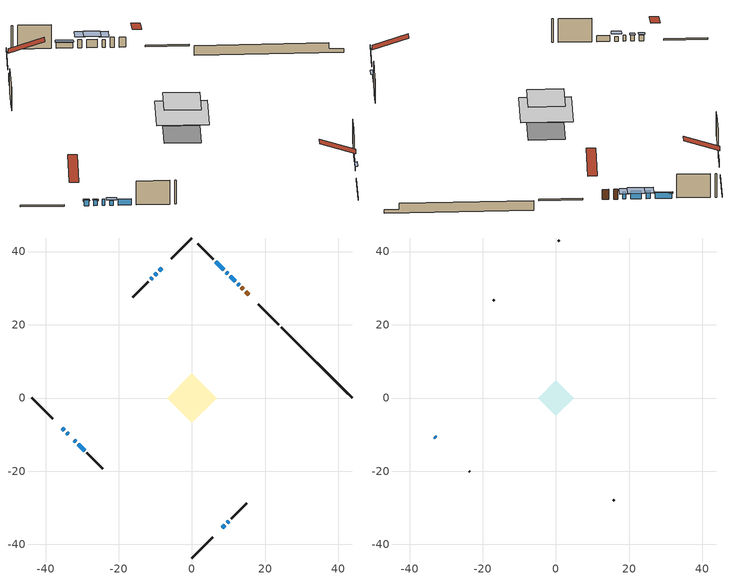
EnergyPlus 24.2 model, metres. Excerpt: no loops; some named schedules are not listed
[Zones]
conditioned space
 floor adiabatic (AdiabaticFloorConstruction): -6.83,0 0,6.83 6.83,0 0,-6.83 z3.35
 floor foundation (Slab1 construction): -4.83,0.01 -0.01,4.83 4.83,-0.01 0.01,-4.83 z-1.07
 wall outside (RimJoist1 construction): 0,-43.71 5.7,-38.02 / -43.71,0 -38.02,-5.7 / 0,43.71 -5.7,38.02 / 23.74,19.98 18.04,25.67 z0.91:1.21
 wall outside (AdiabaticWallConstruction 1): 15.49,28.22 14.65,29.07 / 13.99,29.72 13.5,30.21 z0.91:2.94
 wall outside (AdiabaticWallConstruction): 12.85,30.86 12.49,31.22 z0.91:2.44; -35.46,-8.25 -34.87,-8.84 / 8.65,35.06 6.49,37.22 z0.91:2.05; -34.21,-9.5 -33.74,-9.97 z0.91:2.03; 8.25,-35.46 9,-34.71 z0.91:1.65; 9.66,-34.05 10.04,-33.67 / -8.25,35.46 -9,34.71 / -9.66,34.05 -10.15,33.56 / -31.04,-12.68 -29.36,-14.36 / -10.8,32.91 -11.27,32.44 z0.91:2.13; -32.14,-11.57 -31.69,-12.02 z0.91:1.85; 11.83,31.88 10.48,33.23 / 9.83,33.88 9.3,34.41 z0.91:2.56
 wall outside (Wall1 construction): 10.69,-33.02 15,-28.71 / -28.7,-15.01 -24.4,-19.32 / -11.92,31.79 -16.23,27.48 / 5.84,37.88 1.53,42.18 z0.91:5.79
 wall foundation (FoundationWall1 construction): 24.39,19.32,-1.07 24.39,19.32,0.91 41.78,1.93,0.91 41.78,1.93,-0.31 43.71,0,-0.31 43.71,0,-1.07
 window (WindowConstruction 9): 12.85,30.86 12.49,31.22 z0.91:2.43
 window (WindowConstruction 6): -35.46,-8.25 -34.87,-8.84 z0.91:2.05
 window (WindowConstruction 7): -34.21,-9.5 -33.75,-9.97 z0.91:2.03
 window (WindowConstruction 8): 8.25,-35.46 9,-34.71 z0.91:1.65
 window (WindowConstruction 11): 9.66,-34.05 10.04,-33.68 z0.91:2.13
 window (WindowConstruction 12): -8.25,35.46 -9,34.71 z0.91:2.13
 window (WindowConstruction 10): -32.14,-11.57 -31.69,-12.02 z0.91:1.85
 window (WindowConstruction): 11.83,31.88 10.48,33.23 z0.91:2.56
 window (WindowConstruction 1): 9.83,33.88 9.31,34.41 z0.91:2.56
 window (WindowConstruction 2): -9.66,34.05 -10.15,33.56 z0.91:2.13
 window (WindowConstruction 3): -31.04,-12.68 -29.36,-14.35 z0.91:2.13
 window (WindowConstruction 4): -10.8,32.91 -11.27,32.45 z0.91:2.13
 window (WindowConstruction 5): 8.65,35.06 6.49,37.22 z0.91:2.05
 door (Door): 15.49,28.22 14.65,29.07 z0.91:2.94
 door (Door 1): 13.99,29.72 13.51,30.21 z0.91:2.94
 ceiling adiabatic (AdiabaticFloorConstruction): 0,-6.83 6.83,0 0,6.83 -6.83,0 z3.35
attic - vented
 floor to conditioned space (Floor1 construction Reversed): -4.83,0 0,4.83 4.83,0 0,-4.83 z5.79
 wall outside (AdiabaticWallConstruction): -33.09,-10.62 -32.8,-10.91 z0.91:2.13
 wall outside (Wall3 construction): 15.66,-28.06 15.87,-27.84 / -23.74,-19.97 -23.52,-20.19 / -16.89,26.83 -17.1,26.61 / 0.87,42.84 0.66,43.06 z0.91:5.79
 window (WindowConstruction 13): -33.09,-10.62 -32.8,-10.91 z0.91:2.13
 roof outside (Roof1 construction): 7.59,-36.12,5.79 2.89,-31.42,8 1.65,-32.66,8 6.35,-37.36,5.79; -36.12,-7.59,5.79 -31.42,-2.89,8 -32.66,-1.65,8 -37.36,-6.35,5.79; -7.59,36.12,5.79 -2.89,31.42,8 -1.65,32.66,8 -6.35,37.36,5.79; 16.14,27.57,5.79 11.44,22.87,8 12.68,21.63,8 17.38,26.33,5.79
shading: 12.06,31.65 13.28,30.43 14.79,31.94 13.56,33.16 z3.04; -34.76,-8.95 -35.57,-8.14 -36,-8.57 -35.2,-9.38 z2.2; -33.64,-10.07 -34.32,-9.39 -34.75,-9.82 -34.07,-10.5 z2.18; 9.21,-34.5 8.04,-35.67 8.36,-36 9.54,-34.82 z1.95; -31.26,-12.45 -32.57,-11.14 -33.22,-11.78 -31.91,-13.09 z2.46; 10.05,33.66 12.26,31.45 13.77,32.96 11.56,35.17 z3.17; 8.87,34.84 10.26,33.45 11.76,34.96 10.38,36.34 z3.17; 6.39,37.32 8.75,34.96 9.19,35.39 6.82,37.76 z2.2
[Building]
Building 1: Terrain=Suburbs
[Site:Location]
Windsor AP_ON: Latitude {deg}=42.28; Longitude {deg}=-82.96; Time Zone {hr}=-5; Elevation {m}=190; Keep Site Location Information=Yes
[Site:GroundTemperature:Shallow]
6.34957, 4.46684, 4.31606, 5.20952, 8.79623, 12.3662, 15.4612, 17.4219, 17.5884, 15.9938, 12.9777, 9.51722
[Site:WaterMainsTemperature]
Calculation Method=Schedule; Temperature Schedule=mains temperature schedule
[Material] Roughness=Rough; Thermal Absorptance=0.9
Name | Thickness {m} | Conductivity {W/m-K} | Density {kg/m3} | Specific Heat {J/kg-K} | Solar Absorptance | Visible Absorptance
asphalt or fiberglass shingles | 0.00635 | 0.162714 | 1121.4 | 1465.45 | 0.4 | 0.4
ceiling stud and cavity | 0.1397 | 0.0945616 | 65.682 | 1177.47 | 0.7 | 0.7
concrete 4.0 in. | 0.1016 | 1.803125 | 2242.8 | 837.4 | 0.7 | 0.7
concrete 8.0 in. | 0.2032 | 1.803125 | 2242.8 | 837.4 | 0.7 | 0.7
door material | 0.04445 | 0.053851 | 512.64 | 1214.23 | 0.7 | 0.7
floor covering | 0.0127 | 0.0433444 | 54.468 | 1339.84 | 0.6 | 0.6
floor rigid ins; wall rigid ins | 0.512978 | 0.029427 | 32.04 | 1214.23 | 0.7 | 0.7
floor stud and cavity | 0.1397 | 1.75129 | 37.0049 | 1207.88 | 0.7 | 0.7
furniture material conditioned space 1 | 0.1524 | 0.115458 | 640.8 | 1214.23 | 0.6 | 0.6
gypsum board | 0.0127 | 0.160291 | 801 | 837.4 | 0.6 | 0.6
osb sheathing 0.5 in. | 0.0127 | 0.115458 | 512.64 | 1214.23 | 0.7 | 0.7
osb sheathing 0.75 in. | 0.01905 | 0.115458 | 512.64 | 1214.23 | 0.7 | 0.7
rim joist stud and cavity | 0.0508 | 0.107068 | 50.32683 | 1063.81 | 0.6 | 0.6
wall stud and cavity | 0.1397 | 0.450807 | 139.0536 | 1170.24 | 0.7 | 0.7
wall stud and cavity 1 | 0.0889 | 6.1454 | 50.32683 | 1063.81 | 0.6 | 0.6
wall stud and cavity 2 | 0.0889 | 0.380278 | 52.3479 | 1209.89 | 0.7 | 0.7
wall stud and cavity 3 | 0.0889 | 0.391764 | 83.0341 | 1211.67 | 0.7 | 0.7
wood siding | 0.0254 | 0.102417 | 544.68 | 1172.36 | 0.4 | 0.4
wood siding 1 | 0.00254 | 0.102417 | 544.68 | 1172.36 | 0.4 | 0.4
wood siding 2; wood siding 3; wood siding 4 | 0.0254 | 0.102417 | 544.68 | 1172.36 | 0.7 | 0.7
[WindowMaterial:SimpleGlazingSystem]
Name | U-Factor {W/m2-K} | Solar Heat Gain Coefficient
WindowMaterial | 5.558762 | 0.71
WindowMaterial 1 | 5.12553 | 0.62
WindowMaterial 10 | 3.09508 | 0.61
WindowMaterial 11 | 5.04263 | 0.59
WindowMaterial 12 | 3.1053 | 0.6
WindowMaterial 2 | 3.10643 | 0.51
WindowMaterial 3 | 3.10757 | 0.57
WindowMaterial 4 | 4.89955 | 0.57
WindowMaterial 5 | 3.08429 | 0.58
WindowMaterial 6 | 5.0097 | 0.59
WindowMaterial 7 | 3.11211 | 0.5
WindowMaterial 8 | 3.13085 | 0.42
WindowMaterial 9 | 3.10132 | 0.61
[Construction]
AdiabaticFloorConstruction: floor stud and cavity, floor rigid ins, osb sheathing 0.75 in., floor covering
AdiabaticWallConstruction: wood siding 3, wall rigid ins, wall stud and cavity 2, gypsum board
AdiabaticWallConstruction 1: wood siding 4, wall rigid ins, wall stud and cavity 2, gypsum board
Door; Door 1: door material
Floor1 construction Reversed: gypsum board, ceiling stud and cavity
FoundationWall1 construction: concrete 8.0 in.
furniture construction conditioned space 1: furniture material conditioned space 1
PartitionWallConstruction: gypsum board, wall stud and cavity 3, gypsum board
RimJoist1 construction: wood siding 2, rim joist stud and cavity
Roof1 construction: asphalt or fiberglass shingles
Slab1 construction: concrete 4.0 in.
Wall1 construction: wood siding, osb sheathing 0.5 in., wall stud and cavity, gypsum board
Wall3 construction: wood siding 1, wall stud and cavity 1
WindowConstruction: WindowMaterial
WindowConstruction 1: WindowMaterial 1
WindowConstruction 10: WindowMaterial 10
WindowConstruction 11; WindowConstruction 12: WindowMaterial 11
WindowConstruction 13: WindowMaterial 12
WindowConstruction 2: WindowMaterial 2
WindowConstruction 3: WindowMaterial 3
WindowConstruction 4: WindowMaterial 4
WindowConstruction 5: WindowMaterial 5
WindowConstruction 6: WindowMaterial 6
WindowConstruction 7: WindowMaterial 7
WindowConstruction 8: WindowMaterial 8
WindowConstruction 9: WindowMaterial 9
[Zone] Multiplier=1; Part of Total Floor Area=Yes
Name | Volume {m3}
attic - vented | 16.7767
conditioned space | 343.8
[Space]
Name | Zone | Volume {m3}
attic - vented 1 | attic - vented | 16.7767
conditioned space 1 | conditioned space | 343.8
[ZoneInfiltration:EffectiveLeakageArea]
infil attic - vented 1: Zone or Space=attic - vented 1; Schedule=Always On Discrete; Effective Air Leakage Area {cm2}=2072; Stack Coefficient=0.000493382; Wind Coefficient=1.50076e-05
[ZoneMixing]
whole house fan mix: Zone or Space=attic - vented; Schedule=Always On Continuous; Design Flow Rate Calculation Method=Flow/Zone; Design Flow Rate {m3/s}=0; Source Zone or Space=conditioned space
[SurfaceProperty:ExposedFoundationPerimeter]
Slab1: Exposed Perimeter Calculation Method=TotalExposedPerimeter; Total Exposed Perimeter {m}=27.32
[InternalMass] Zone or ZoneList=conditioned space; Space or SpaceList=conditioned space 1
Name | Construction | Surface Area {m2}
furniture mass conditioned space 1 | furniture construction conditioned space 1 | 55.9396
partition wall mass | PartitionWallConstruction | 139.849
[Lights]
interior lighting: Zone or ZoneList or Space or SpaceList=conditioned space 1; Schedule=interior lighting schedule; Design Level Calculation Method=LightingLevel; Lighting Level {W}=343.2; Return Air Fraction=0; Fraction Radiant=0.6; Fraction Visible=0.2; Fraction Replaceable=1
[People]
occupants: Zone or ZoneList or Space or SpaceList=conditioned space 1; Number of People Schedule=occupants schedule; Number of People Calculation Method=People; Number of People=3; Fraction Radiant=0.314171; Sensible Heat Fraction=0.56303; Activity Level Schedule=occupants activity schedule; Carbon Dioxide Generation Rate {m3/s-W}=0; Enable ASHRAE 55 Comfort Warnings=No; Mean Radiant Temperature Calculation Type=EnclosureAveraged
[ElectricEquipment] Zone or ZoneList or Space or SpaceList=conditioned space 1; Design Level Calculation Method=EquipmentLevel
Name | Schedule | Design Level {W} | Fraction Latent | Fraction Radiant | Fraction Lost
clothes dryer | clothes dryer schedule | 140.772 | 0.015 | 0.081 | 0.85
clothes washer | clothes washer schedule | 32.1985 | 0.03 | 0.162 | 0.7
cooking range | cooking range schedule | 215.147 | 0.08 | 0.432 | 0.2
dishwasher | dishwasher schedule | 66.8632 | 0.3 | 0.18 | 0.4
fridge | fridge schedule | 72.9452 | 0 | 0.6 | 0
mech vent house fan | mech vent house fan schedule | 0 | 0 | 0 | 1
mech vent house fan cfis | mech vent house fan cfis schedule | 0 | 0 | 0 | 0
misc plug loads | misc plug loads schedule | 494.7 | 0.045 | 0.513 | 0.1
whole house fan | Always On Discrete | 0 | 0 | 0 | 1
[OtherEquipment] Zone or ZoneList or Space or SpaceList=conditioned space 1; Design Level Calculation Method=EquipmentLevel
Name | Fuel Type | Schedule | Design Level {W} | Fraction Latent | Fraction Radiant | Fraction Lost
clothes dryer 1 | Electricity | clothes dryer schedule | 0 | 0.015 | 0.081 | 0.85
cooking range 1 | Electricity | cooking range schedule | 0 | 0.08 | 0.432 | 0.2
general water use latent | None | general water use schedule | 62.594 | 1 | 0 | 0
general water use sensible | None | general water use schedule | -61.6891 | 0 | 0.6 | 0
mech vent house fan latent load | None | Always On Discrete | 0 | 1 | 0 | 0
mech vent house fan sensible load | None | Always On Discrete | 0 | 0 | 0 | 0
water heater energy adjustment1 | NaturalGas | Always On Discrete | 0.01 | 0 | 0 | 1
[ZoneInfiltration:DesignFlowRate] Zone or ZoneList or Space or SpaceList=conditioned space 1; Schedule=Always On Discrete; Design Flow Rate Calculation Method=Flow/Zone; Design Flow Rate {m3/s}=0
infil flow; natural vent flow; whole house fan flow
[Foundation:Kiva]
Foundation Kiva 1: Initial Indoor Air Temperature {C}=18; Wall Height Above Grade {m}=0.910011; Wall Depth Below Slab {m}=0.2032
[Foundation:Kiva:Settings]
Soil Conductivity {W/m-K}=0.849921; Soil Density {kg/m3}=1842.3; Soil Specific Heat {J/kg-K}=418.7; Ground Solar Absorptivity=0.9; Ground Thermal Absorptivity=0.9; Ground Surface Roughness {m}=0.03; Far-Field Width {m}=40; Deep-Ground Boundary Condition=ZeroFlux; Deep-Ground Depth {m}=40; Minimum Cell Dimension {m}=0.2; Maximum Cell Growth Coefficient=3; Simulation Timestep=Timestep
[Exterior:Lights]
exterior lighting: Schedule=exterior lighting schedule; Design Level {W}=75.6
[Schedule:Constant]
Name | Hourly Value
Always On Continuous; mech vent house fan schedule; mech vent house fan cfis schedule; Always On Discrete | 1
occupants activity schedule | 117.228
fridge schedule | 0
[Schedule:Day:Interval]
interior lighting schedule day: No, 01:00, 0.108182, 04:00, 0.0901515, 05:00, 0.0991667, 06:00, 0.162273, 07:00, 0.270455, 08:00, 0.342576, 10:00, 0.369621, 11:00, 0.351591, 12:00, 0.333561, 13:00, 0.324545, 14:00, 0.31553, 15:00, 0.333561, 16:00, 0.369621, 17:00, 0.450758, 18:00, 0.585985, 19:00, 0.775303, 20:00, 0.955606, 21:00, 0.991667, 22:00, 0.712197, 23:00, 0.360606, 24:00, 0.162273
interior lighting schedule day 1: No, 01:00, 0.100909, 04:00, 0.0840909, 05:00, 0.0925, 06:00, 0.151364, 07:00, 0.252273, 08:00, 0.319545, 10:00, 0.344773, 11:00, 0.327955, 12:00, 0.311136, 13:00, 0.302727, 14:00, 0.294318, 15:00, 0.311136, 16:00, 0.344773, 17:00, 0.420455, 18:00, 0.546591, 19:00, 0.723182, 20:00, 0.891364, 21:00, 0.925, 22:00, 0.664318, 23:00, 0.336364, 24:00, 0.151364
interior lighting schedule default day: No, 24:00, 0
[Schedule:Week:Daily]
interior lighting schedule Week Rule - Jan1-Jan27: interior lighting schedule day, interior lighting schedule day, interior lighting schedule day, interior lighting schedule day, interior lighting schedule day, interior lighting schedule day, interior lighting schedule day, interior lighting schedule default day, interior lighting schedule default day, interior lighting schedule default day, interior lighting schedule default day, interior lighting schedule default day
interior lighting schedule Week Rule - Jan28-Feb3: interior lighting schedule day, interior lighting schedule day, interior lighting schedule day, interior lighting schedule day, interior lighting schedule day 1, interior lighting schedule day 1, interior lighting schedule day 1, interior lighting schedule default day, interior lighting schedule default day, interior lighting schedule default day, interior lighting schedule default day, interior lighting schedule default day
interior lighting schedule Week Rule - Feb4-Feb24: interior lighting schedule day 1, interior lighting schedule day 1, interior lighting schedule day 1, interior lighting schedule day 1, interior lighting schedule day 1, interior lighting schedule day 1, interior lighting schedule day 1, interior lighting schedule default day, interior lighting schedule default day, interior lighting schedule default day, interior lighting schedule default day, interior lighting schedule default day
interior lighting schedule Week Rule - Feb25-Mar3: interior lighting schedule day 1, interior lighting schedule day 1, interior lighting schedule day 1, interior lighting schedule day 1, interior lighting schedule day 2, interior lighting schedule day 2, interior lighting schedule day 2, interior lighting schedule default day, interior lighting schedule default day, interior lighting schedule default day, interior lighting schedule default day, interior lighting schedule default day
interior lighting schedule Week Rule - Mar4-Mar31: interior lighting schedule day 2, interior lighting schedule day 2, interior lighting schedule day 2, interior lighting schedule day 2, interior lighting schedule day 2, interior lighting schedule day 2, interior lighting schedule day 2, interior lighting schedule default day, interior lighting schedule default day, interior lighting schedule default day, interior lighting schedule default day, interior lighting schedule default day
interior lighting schedule Week Rule - Apr1-Apr28: interior lighting schedule day 3, interior lighting schedule day 3, interior lighting schedule day 3, interior lighting schedule day 3, interior lighting schedule day 3, interior lighting schedule day 3, interior lighting schedule day 3, interior lighting schedule default day, interior lighting schedule default day, interior lighting schedule default day, interior lighting schedule default day, interior lighting schedule default day
interior lighting schedule Week Rule - Apr29-May5: interior lighting schedule day 3, interior lighting schedule day 3, interior lighting schedule day 4, interior lighting schedule day 4, interior lighting schedule day 4, interior lighting schedule day 4, interior lighting schedule day 4, interior lighting schedule default day, interior lighting schedule default day, interior lighting schedule default day, interior lighting schedule default day, interior lighting schedule default day
interior lighting schedule Week Rule - May6-May26: interior lighting schedule day 4, interior lighting schedule day 4, interior lighting schedule day 4, interior lighting schedule day 4, interior lighting schedule day 4, interior lighting schedule day 4, interior lighting schedule day 4, interior lighting schedule default day, interior lighting schedule default day, interior lighting schedule default day, interior lighting schedule default day, interior lighting schedule default day
interior lighting schedule Week Rule - May27-Jun2: interior lighting schedule day 4, interior lighting schedule day 4, interior lighting schedule day 4, interior lighting schedule day 4, interior lighting schedule day 4, interior lighting schedule day 5, interior lighting schedule day 5, interior lighting schedule default day, interior lighting schedule default day, interior lighting schedule default day, interior lighting schedule default day, interior lighting schedule default day
interior lighting schedule Week Rule - Jun3-Jun30: interior lighting schedule day 5, interior lighting schedule day 5, interior lighting schedule day 5, interior lighting schedule day 5, interior lighting schedule day 5, interior lighting schedule day 5, interior lighting schedule day 5, interior lighting schedule default day, interior lighting schedule default day, interior lighting schedule default day, interior lighting schedule default day, interior lighting schedule default day
interior lighting schedule Week Rule - Jul1-Jul28: interior lighting schedule day 6, interior lighting schedule day 6, interior lighting schedule day 6, interior lighting schedule day 6, interior lighting schedule day 6, interior lighting schedule day 6, interior lighting schedule day 6, interior lighting schedule default day, interior lighting schedule default day, interior lighting schedule default day, interior lighting schedule default day, interior lighting schedule default day
interior lighting schedule Week Rule - Jul29-Aug4: interior lighting schedule day 6, interior lighting schedule day 6, interior lighting schedule day 6, interior lighting schedule day 7, interior lighting schedule day 7, interior lighting schedule day 7, interior lighting schedule day 7, interior lighting schedule default day, interior lighting schedule default day, interior lighting schedule default day, interior lighting schedule default day, interior lighting schedule default day
interior lighting schedule Week Rule - Aug5-Aug25: interior lighting schedule day 7, interior lighting schedule day 7, interior lighting schedule day 7, interior lighting schedule day 7, interior lighting schedule day 7, interior lighting schedule day 7, interior lighting schedule day 7, interior lighting schedule default day, interior lighting schedule default day, interior lighting schedule default day, interior lighting schedule default day, interior lighting schedule default day
interior lighting schedule Week Rule - Aug26-Sep1: interior lighting schedule day 7, interior lighting schedule day 7, interior lighting schedule day 7, interior lighting schedule day 7, interior lighting schedule day 7, interior lighting schedule day 7, interior lighting schedule day 8, interior lighting schedule default day, interior lighting schedule default day, interior lighting schedule default day, interior lighting schedule default day, interior lighting schedule default day
interior lighting schedule Week Rule - Sep2-Sep29: interior lighting schedule day 8, interior lighting schedule day 8, interior lighting schedule day 8, interior lighting schedule day 8, interior lighting schedule day 8, interior lighting schedule day 8, interior lighting schedule day 8, interior lighting schedule default day, interior lighting schedule default day, interior lighting schedule default day, interior lighting schedule default day, interior lighting schedule default day
interior lighting schedule Week Rule - Sep30-Oct6: interior lighting schedule day 8, interior lighting schedule day 9, interior lighting schedule day 9, interior lighting schedule day 9, interior lighting schedule day 9, interior lighting schedule day 9, interior lighting schedule day 9, interior lighting schedule default day, interior lighting schedule default day, interior lighting schedule default day, interior lighting schedule default day, interior lighting schedule default day
interior lighting schedule Week Rule - Oct7-Oct27: interior lighting schedule day 9, interior lighting schedule day 9, interior lighting schedule day 9, interior lighting schedule day 9, interior lighting schedule day 9, interior lighting schedule day 9, interior lighting schedule day 9, interior lighting schedule default day, interior lighting schedule default day, interior lighting schedule default day, interior lighting schedule default day, interior lighting schedule default day
interior lighting schedule Week Rule - Oct28-Nov3: interior lighting schedule day 9, interior lighting schedule day 9, interior lighting schedule day 9, interior lighting schedule day 9, interior lighting schedule day 10, interior lighting schedule day 10, interior lighting schedule day 10, interior lighting schedule default day, interior lighting schedule default day, interior lighting schedule default day, interior lighting schedule default day, interior lighting schedule default day
interior lighting schedule Week Rule - Nov4-Nov24: interior lighting schedule day 10, interior lighting schedule day 10, interior lighting schedule day 10, interior lighting schedule day 10, interior lighting schedule day 10, interior lighting schedule day 10, interior lighting schedule day 10, interior lighting schedule default day, interior lighting schedule default day, interior lighting schedule default day, interior lighting schedule default day, interior lighting schedule default day
interior lighting schedule Week Rule - Nov25-Dec1: interior lighting schedule day 10, interior lighting schedule day 10, interior lighting schedule day 10, interior lighting schedule day 10, interior lighting schedule day 10, interior lighting schedule day 10, interior lighting schedule day 11, interior lighting schedule default day, interior lighting schedule default day, interior lighting schedule default day, interior lighting schedule default day, interior lighting schedule default day
interior lighting schedule Week Rule - Dec2-Dec31: interior lighting schedule day 11, interior lighting schedule day 11, interior lighting schedule day 11, interior lighting schedule day 11, interior lighting schedule day 11, interior lighting schedule day 11, interior lighting schedule day 11, interior lighting schedule default day, interior lighting schedule default day, interior lighting schedule default day, interior lighting schedule default day, interior lighting schedule default day
occupants schedule Week Rule - Jan1-Dec31: occupants schedule day, occupants schedule day, occupants schedule day, occupants schedule day, occupants schedule day, occupants schedule day, occupants schedule day, occupants schedule default day, occupants schedule default day, occupants schedule default day, occupants schedule default day, occupants schedule default day
clothes dryer schedule Week Rule - Jan1-Dec31: clothes dryer schedule day, clothes dryer schedule day, clothes dryer schedule day, clothes dryer schedule day, clothes dryer schedule day, clothes dryer schedule day, clothes dryer schedule day, clothes dryer schedule default day, clothes dryer schedule default day, clothes dryer schedule default day, clothes dryer schedule default day, clothes dryer schedule default day
clothes washer schedule Week Rule - Jan1-Dec31: clothes washer schedule day, clothes washer schedule day, clothes washer schedule day, clothes washer schedule day, clothes washer schedule day, clothes washer schedule day, clothes washer schedule day, clothes washer schedule default day, clothes washer schedule default day, clothes washer schedule default day, clothes washer schedule default day, clothes washer schedule default day
cooking range schedule Week Rule - Jan1-Dec31: cooking range schedule day, cooking range schedule day, cooking range schedule day, cooking range schedule day, cooking range schedule day, cooking range schedule day, cooking range schedule day, cooking range schedule default day, cooking range schedule default day, cooking range schedule default day, cooking range schedule default day, cooking range schedule default day
dishwasher schedule Week Rule - Jan1-Dec31: dishwasher schedule day, dishwasher schedule day, dishwasher schedule day, dishwasher schedule day, dishwasher schedule day, dishwasher schedule day, dishwasher schedule day, dishwasher schedule default day, dishwasher schedule default day, dishwasher schedule default day, dishwasher schedule default day, dishwasher schedule default day
misc plug loads schedule Week Rule - Jan1-Dec31: misc plug loads schedule day, misc plug loads schedule day, misc plug loads schedule day, misc plug loads schedule day, misc plug loads schedule day, misc plug loads schedule day, misc plug loads schedule day, misc plug loads schedule default day, misc plug loads schedule default day, misc plug loads schedule default day, misc plug loads schedule default day, misc plug loads schedule default day
general water use schedule Week Rule - Jan1-Dec31: general water use schedule day, general water use schedule day, general water use schedule day, general water use schedule day, general water use schedule day, general water use schedule day, general water use schedule day, general water use schedule default day, general water use schedule default day, general water use schedule default day, general water use schedule default day, general water use schedule default day
exterior lighting schedule Week Rule - Jan1-Jan27: exterior lighting schedule day, exterior lighting schedule day, exterior lighting schedule day, exterior lighting schedule day, exterior lighting schedule day, exterior lighting schedule day, exterior lighting schedule day, exterior lighting schedule default day, exterior lighting schedule default day, exterior lighting schedule default day, exterior lighting schedule default day, exterior lighting schedule default day
exterior lighting schedule Week Rule - Jan28-Feb3: exterior lighting schedule day, exterior lighting schedule day, exterior lighting schedule day, exterior lighting schedule day, exterior lighting schedule day 1, exterior lighting schedule day 1, exterior lighting schedule day 1, exterior lighting schedule default day, exterior lighting schedule default day, exterior lighting schedule default day, exterior lighting schedule default day, exterior lighting schedule default day
exterior lighting schedule Week Rule - Feb4-Feb24: exterior lighting schedule day 1, exterior lighting schedule day 1, exterior lighting schedule day 1, exterior lighting schedule day 1, exterior lighting schedule day 1, exterior lighting schedule day 1, exterior lighting schedule day 1, exterior lighting schedule default day, exterior lighting schedule default day, exterior lighting schedule default day, exterior lighting schedule default day, exterior lighting schedule default day
exterior lighting schedule Week Rule - Feb25-Mar3: exterior lighting schedule day 1, exterior lighting schedule day 1, exterior lighting schedule day 1, exterior lighting schedule day 1, exterior lighting schedule day 2, exterior lighting schedule day 2, exterior lighting schedule day 2, exterior lighting schedule default day, exterior lighting schedule default day, exterior lighting schedule default day, exterior lighting schedule default day, exterior lighting schedule default day
exterior lighting schedule Week Rule - Mar4-Mar31: exterior lighting schedule day 2, exterior lighting schedule day 2, exterior lighting schedule day 2, exterior lighting schedule day 2, exterior lighting schedule day 2, exterior lighting schedule day 2, exterior lighting schedule day 2, exterior lighting schedule default day, exterior lighting schedule default day, exterior lighting schedule default day, exterior lighting schedule default day, exterior lighting schedule default day
exterior lighting schedule Week Rule - Apr1-Apr28: exterior lighting schedule day 3, exterior lighting schedule day 3, exterior lighting schedule day 3, exterior lighting schedule day 3, exterior lighting schedule day 3, exterior lighting schedule day 3, exterior lighting schedule day 3, exterior lighting schedule default day, exterior lighting schedule default day, exterior lighting schedule default day, exterior lighting schedule default day, exterior lighting schedule default day
exterior lighting schedule Week Rule - Apr29-May5: exterior lighting schedule day 3, exterior lighting schedule day 3, exterior lighting schedule day 4, exterior lighting schedule day 4, exterior lighting schedule day 4, exterior lighting schedule day 4, exterior lighting schedule day 4, exterior lighting schedule default day, exterior lighting schedule default day, exterior lighting schedule default day, exterior lighting schedule default day, exterior lighting schedule default day
exterior lighting schedule Week Rule - May6-May26: exterior lighting schedule day 4, exterior lighting schedule day 4, exterior lighting schedule day 4, exterior lighting schedule day 4, exterior lighting schedule day 4, exterior lighting schedule day 4, exterior lighting schedule day 4, exterior lighting schedule default day, exterior lighting schedule default day, exterior lighting schedule default day, exterior lighting schedule default day, exterior lighting schedule default day
exterior lighting schedule Week Rule - May27-Jun2: exterior lighting schedule day 4, exterior lighting schedule day 4, exterior lighting schedule day 4, exterior lighting schedule day 4, exterior lighting schedule day 4, exterior lighting schedule day 5, exterior lighting schedule day 5, exterior lighting schedule default day, exterior lighting schedule default day, exterior lighting schedule default day, exterior lighting schedule default day, exterior lighting schedule default day
exterior lighting schedule Week Rule - Jun3-Jun30: exterior lighting schedule day 5, exterior lighting schedule day 5, exterior lighting schedule day 5, exterior lighting schedule day 5, exterior lighting schedule day 5, exterior lighting schedule day 5, exterior lighting schedule day 5, exterior lighting schedule default day, exterior lighting schedule default day, exterior lighting schedule default day, exterior lighting schedule default day, exterior lighting schedule default day
exterior lighting schedule Week Rule - Jul1-Jul28: exterior lighting schedule day 6, exterior lighting schedule day 6, exterior lighting schedule day 6, exterior lighting schedule day 6, exterior lighting schedule day 6, exterior lighting schedule day 6, exterior lighting schedule day 6, exterior lighting schedule default day, exterior lighting schedule default day, exterior lighting schedule default day, exterior lighting schedule default day, exterior lighting schedule default day
exterior lighting schedule Week Rule - Jul29-Aug4: exterior lighting schedule day 6, exterior lighting schedule day 6, exterior lighting schedule day 6, exterior lighting schedule day 7, exterior lighting schedule day 7, exterior lighting schedule day 7, exterior lighting schedule day 7, exterior lighting schedule default day, exterior lighting schedule default day, exterior lighting schedule default day, exterior lighting schedule default day, exterior lighting schedule default day
exterior lighting schedule Week Rule - Aug5-Aug25: exterior lighting schedule day 7, exterior lighting schedule day 7, exterior lighting schedule day 7, exterior lighting schedule day 7, exterior lighting schedule day 7, exterior lighting schedule day 7, exterior lighting schedule day 7, exterior lighting schedule default day, exterior lighting schedule default day, exterior lighting schedule default day, exterior lighting schedule default day, exterior lighting schedule default day
exterior lighting schedule Week Rule - Aug26-Sep1: exterior lighting schedule day 7, exterior lighting schedule day 7, exterior lighting schedule day 7, exterior lighting schedule day 7, exterior lighting schedule day 7, exterior lighting schedule day 7, exterior lighting schedule day 8, exterior lighting schedule default day, exterior lighting schedule default day, exterior lighting schedule default day, exterior lighting schedule default day, exterior lighting schedule default day
exterior lighting schedule Week Rule - Sep2-Sep29: exterior lighting schedule day 8, exterior lighting schedule day 8, exterior lighting schedule day 8, exterior lighting schedule day 8, exterior lighting schedule day 8, exterior lighting schedule day 8, exterior lighting schedule day 8, exterior lighting schedule default day, exterior lighting schedule default day, exterior lighting schedule default day, exterior lighting schedule default day, exterior lighting schedule default day
exterior lighting schedule Week Rule - Sep30-Oct6: exterior lighting schedule day 8, exterior lighting schedule day 9, exterior lighting schedule day 9, exterior lighting schedule day 9, exterior lighting schedule day 9, exterior lighting schedule day 9, exterior lighting schedule day 9, exterior lighting schedule default day, exterior lighting schedule default day, exterior lighting schedule default day, exterior lighting schedule default day, exterior lighting schedule default day
exterior lighting schedule Week Rule - Oct7-Oct27: exterior lighting schedule day 9, exterior lighting schedule day 9, exterior lighting schedule day 9, exterior lighting schedule day 9, exterior lighting schedule day 9, exterior lighting schedule day 9, exterior lighting schedule day 9, exterior lighting schedule default day, exterior lighting schedule default day, exterior lighting schedule default day, exterior lighting schedule default day, exterior lighting schedule default day
exterior lighting schedule Week Rule - Oct28-Nov3: exterior lighting schedule day 9, exterior lighting schedule day 9, exterior lighting schedule day 9, exterior lighting schedule day 9, exterior lighting schedule day 10, exterior lighting schedule day 10, exterior lighting schedule day 10, exterior lighting schedule default day, exterior lighting schedule default day, exterior lighting schedule default day, exterior lighting schedule default day, exterior lighting schedule default day
exterior lighting schedule Week Rule - Nov4-Nov24: exterior lighting schedule day 10, exterior lighting schedule day 10, exterior lighting schedule day 10, exterior lighting schedule day 10, exterior lighting schedule day 10, exterior lighting schedule day 10, exterior lighting schedule day 10, exterior lighting schedule default day, exterior lighting schedule default day, exterior lighting schedule default day, exterior lighting schedule default day, exterior lighting schedule default day
exterior lighting schedule Week Rule - Nov25-Dec1: exterior lighting schedule day 10, exterior lighting schedule day 10, exterior lighting schedule day 10, exterior lighting schedule day 10, exterior lighting schedule day 10, exterior lighting schedule day 10, exterior lighting schedule day 11, exterior lighting schedule default day, exterior lighting schedule default day, exterior lighting schedule default day, exterior lighting schedule default day, exterior lighting schedule default day
exterior lighting schedule Week Rule - Dec2-Dec31: exterior lighting schedule day 11, exterior lighting schedule day 11, exterior lighting schedule day 11, exterior lighting schedule day 11, exterior lighting schedule day 11, exterior lighting schedule day 11, exterior lighting schedule day 11, exterior lighting schedule default day, exterior lighting schedule default day, exterior lighting schedule default day, exterior lighting schedule default day, exterior lighting schedule default day
[Schedule:Year]
interior lighting schedule: interior lighting schedule Week Rule - Jan1-Jan27, 1, 1, 1, 27, interior lighting schedule Week Rule - Jan28-Feb3, 1, 28, 2, 3, interior lighting schedule Week Rule - Feb4-Feb24, 2, 4, 2, 24, interior lighting schedule Week Rule - Feb25-Mar3, 2, 25, 3, 3, interior lighting schedule Week Rule - Mar4-Mar31, 3, 4, 3, 31, interior lighting schedule Week Rule - Apr1-Apr28, 4, 1, 4, 28, interior lighting schedule Week Rule - Apr29-May5, 4, 29, 5, 5, interior lighting schedule Week Rule - May6-May26, 5, 6, 5, 26, interior lighting schedule Week Rule - May27-Jun2, 5, 27, 6, 2, interior lighting schedule Week Rule - Jun3-Jun30, 6, 3, 6, 30, interior lighting schedule Week Rule - Jul1-Jul28, 7, 1, 7, 28, interior lighting schedule Week Rule - Jul29-Aug4, 7, 29, 8, 4, interior lighting schedule Week Rule - Aug5-Aug25, 8, 5, 8, 25, interior lighting schedule Week Rule - Aug26-Sep1, 8, 26, 9, 1, interior lighting schedule Week Rule - Sep2-Sep29, 9, 2, 9, 29, interior lighting schedule Week Rule - Sep30-Oct6, 9, 30, 10, 6, interior lighting schedule Week Rule - Oct7-Oct27, 10, 7, 10, 27, interior lighting schedule Week Rule - Oct28-Nov3, 10, 28, 11, 3, interior lighting schedule Week Rule - Nov4-Nov24, 11, 4, 11, 24, interior lighting schedule Week Rule - Nov25-Dec1, 11, 25, 12, 1, interior lighting schedule Week Rule - Dec2-Dec31, 12, 2, 12, 31
occupants schedule: occupants schedule Week Rule - Jan1-Dec31, 1, 1, 12, 31
clothes dryer schedule: clothes dryer schedule Week Rule - Jan1-Dec31, 1, 1, 12, 31
clothes washer schedule: clothes washer schedule Week Rule - Jan1-Dec31, 1, 1, 12, 31
cooking range schedule: cooking range schedule Week Rule - Jan1-Dec31, 1, 1, 12, 31
dishwasher schedule: dishwasher schedule Week Rule - Jan1-Dec31, 1, 1, 12, 31
misc plug loads schedule: misc plug loads schedule Week Rule - Jan1-Dec31, 1, 1, 12, 31
general water use schedule: general water use schedule Week Rule - Jan1-Dec31, 1, 1, 12, 31
exterior lighting schedule: exterior lighting schedule Week Rule - Jan1-Jan27, 1, 1, 1, 27, exterior lighting schedule Week Rule - Jan28-Feb3, 1, 28, 2, 3, exterior lighting schedule Week Rule - Feb4-Feb24, 2, 4, 2, 24, exterior lighting schedule Week Rule - Feb25-Mar3, 2, 25, 3, 3, exterior lighting schedule Week Rule - Mar4-Mar31, 3, 4, 3, 31, exterior lighting schedule Week Rule - Apr1-Apr28, 4, 1, 4, 28, exterior lighting schedule Week Rule - Apr29-May5, 4, 29, 5, 5, exterior lighting schedule Week Rule - May6-May26, 5, 6, 5, 26, exterior lighting schedule Week Rule - May27-Jun2, 5, 27, 6, 2, exterior lighting schedule Week Rule - Jun3-Jun30, 6, 3, 6, 30, exterior lighting schedule Week Rule - Jul1-Jul28, 7, 1, 7, 28, exterior lighting schedule Week Rule - Jul29-Aug4, 7, 29, 8, 4, exterior lighting schedule Week Rule - Aug5-Aug25, 8, 5, 8, 25, exterior lighting schedule Week Rule - Aug26-Sep1, 8, 26, 9, 1, exterior lighting schedule Week Rule - Sep2-Sep29, 9, 2, 9, 29, exterior lighting schedule Week Rule - Sep30-Oct6, 9, 30, 10, 6, exterior lighting schedule Week Rule - Oct7-Oct27, 10, 7, 10, 27, exterior lighting schedule Week Rule - Oct28-Nov3, 10, 28, 11, 3, exterior lighting schedule Week Rule - Nov4-Nov24, 11, 4, 11, 24, exterior lighting schedule Week Rule - Nov25-Dec1, 11, 25, 12, 1, exterior lighting schedule Week Rule - Dec2-Dec31, 12, 2, 12, 31
[Schedule:Compact]
mains temperature schedule: Through: 01/01, For: AllDays, Until: 24:00, 9.71556, Through: 01/02, For: AllDays, Until: 24:00, 9.65056, Through: 01/03, For: AllDays, Until: 24:00, 9.58667, Through: 01/04, For: AllDays, Until: 24:00, 9.52389, Through: 01/05, For: AllDays, Until: 24:00, 9.46278, Through: 01/06, For: AllDays, Until: 24:00, 9.40278, Through: 01/07, For: AllDays, Until: 24:00, 9.34444, Through: 01/08, For: AllDays, Until: 24:00, 9.28778, Through: 01/09, For: AllDays, Until: 24:00, 9.23222, Through: 01/10, For: AllDays, Until: 24:00, 9.17778, Through: 01/11, For: AllDays, Until: 24:00, 9.125, Through: 01/12, For: AllDays, Until: 24:00, 9.07389, Through: 01/13, For: AllDays, Until: 24:00, 9.02444, Through: 01/14, For: AllDays, Until: 24:00, 8.97611, Through: 01/15, For: AllDays, Until: 24:00, 8.92944, Through: 01/16, For: AllDays, Until: 24:00, 8.88444, Through: 01/17, For: AllDays, Until: 24:00, 8.84056, Through: 01/18, For: AllDays, Until: 24:00, 8.79889, Through: 01/19, For: AllDays, Until: 24:00, 8.75833, Through: 01/20, For: AllDays, Until: 24:00, 8.71944, Through: 01/21, For: AllDays, Until: 24:00, 8.68222, Through: 01/22, For: AllDays, Until: 24:00, 8.64667, Through: 01/23, For: AllDays, Until: 24:00, 8.61222, Through: 01/24, For: AllDays, Until: 24:00, 8.58, Through: 01/25, For: AllDays, Until: 24:00, 8.54944, Through: 01/26, For: AllDays, Until: 24:00, 8.52, Through: 01/27, For: AllDays, Until: 24:00, 8.49278, Through: 01/28, For: AllDays, Until: 24:00, 8.46722, Through: 01/29, For: AllDays, Until: 24:00, 8.44278, Through: 01/30, For: AllDays, Until: 24:00, 8.42056, Through: 01/31, For: AllDays, Until: 24:00, 8.39944, Through: 02/01, For: AllDays, Until: 24:00, 8.38056, Through: 02/02, For: AllDays, Until: 24:00, 8.36333, Through: 02/03, For: AllDays, Until: 24:00, 8.34778, Through: 02/04, For: AllDays, Until: 24:00, 8.33389, Through: 02/05, For: AllDays, Until: 24:00, 8.32167, Through: 02/06, For: AllDays, Until: 24:00, 8.31111, Through: 02/07, For: AllDays, Until: 24:00, 8.30222, Through: 02/08, For: AllDays, Until: 24:00, 8.295, Through: 02/09, For: AllDays, Until: 24:00, 8.29, Through: 02/10, For: AllDays, Until: 24:00, 8.28611, Through: 02/11, For: AllDays, Until: 24:00, 8.28444, Through: 02/12, For: AllDays, Until: 24:00, 8.28444, Through: 02/13, For: AllDays, Until: 24:00, 8.28611, Through: 02/14, For: AllDays, Until: 24:00, 8.28889, Through: 02/15, For: AllDays, Until: 24:00, 8.29444, Through: 02/16, For: AllDays, Until: 24:00, 8.30111, Through: 02/17, For: AllDays, Until: 24:00, 8.30944, Through: 02/18, For: AllDays, Until: 24:00, 8.31944, Through: 02/19, For: AllDays, Until: 24:00, 8.33167, Through: 02/20, For: AllDays, Until: 24:00, 8.345, Through: 02/21, For: AllDays, Until: 24:00, 8.36056, Through: 02/22, For: AllDays, Until: 24:00, 8.37778, Through: 02/23, For: AllDays, Until: 24:00, 8.39611, Through: 02/24, For: AllDays, Until: 24:00, 8.41667, Through: 02/25, For: AllDays, Until: 24:00, 8.43889, Through: 02/26, For: AllDays, Until: 24:00, 8.46278, Through: 02/27, For: AllDays, Until: 24:00, 8.48833, Through: 02/28, For: AllDays, Until: 24:00, 8.51556, Through: 03/01, For: AllDays, Until: 24:00, 8.54444, Through: 03/02, For: AllDays, Until: 24:00, 8.575, Through: 03/03, For: AllDays, Until: 24:00, 8.60667, Through: 03/04, For: AllDays, Until: 24:00, 8.64056, Through: 03/05, For: AllDays, Until: 24:00, 8.67611, Through: 03/06, For: AllDays, Until: 24:00, 8.71278, Through: 03/07, For: AllDays, Until: 24:00, 8.75167, Through: 03/08, For: AllDays, Until: 24:00, 8.79167, Through: 03/09, For: AllDays, Until: 24:00, 8.83333, Through: 03/10, For: AllDays, Until: 24:00, 8.87667, Through: 03/11, For: AllDays, Until: 24:00, 8.92167, Through: 03/12, For: AllDays, Until: 24:00, 8.96833, Through: 03/13, For: AllDays, Until: 24:00, 9.01611, Through: 03/14, For: AllDays, Until: 24:00, 9.06556, Through: 03/15, For: AllDays, Until: 24:00, 9.11667, Through: 03/16, For: AllDays, Until: 24:00, 9.16889, Through: 03/17, For: AllDays, Until: 24:00, 9.22278, Through: 03/18, For: AllDays, Until: 24:00, 9.27833, Through: 03/19, For: AllDays, Until: 24:00, 9.335, Through: 03/20, For: AllDays, Until: 24:00, 9.39333, Through: 03/21, For: AllDays, Until: 24:00, 9.45278, Through: 03/22, For: AllDays, Until: 24:00, 9.51389, Through: 03/23, For: AllDays, Until: 24:00, 9.57611, Through: 03/24, For: AllDays, Until: 24:00, 9.64, Through: 03/25, For: AllDays, Until: 24:00, 9.705, Through: 03/26, For: AllDays, Until: 24:00, 9.77111, Through: 03/27, For: AllDays, Until: 24:00, 9.83889, Through: 03/28, For: AllDays, Until: 24:00, 9.90778, Through: 03/29, For: AllDays, Until: 24:00, 9.97778, Through: 03/30, For: AllDays, Until: 24:00, 10.0489, Through: 03/31, For: AllDays, Until: 24:00, 10.1217, Through: 04/01, For: AllDays, Until: 24:00, 10.1956, Through: 04/02, For: AllDays, Until: 24:00, 10.2706, Through: 04/03, For: AllDays, Until: 24:00, 10.3461, Through: 04/04, For: AllDays, Until: 24:00, 10.4233, Through: 04/05, For: AllDays, Until: 24:00, 10.5017, Through: 04/06, For: AllDays, Until: 24:00, 10.5811, Through: 04/07, For: AllDays, Until: 24:00, 10.6617, Through: 04/08, For: AllDays, Until: 24:00, 10.7428, Through: 04/09, For: AllDays, Until: 24:00, 10.825, Through: 04/10, For: AllDays, Until: 24:00, 10.9089, Through: 04/11, For: AllDays, Until: 24:00, 10.9928, Through: 04/12, For: AllDays, Until: 24:00, 11.0783, Through: 04/13, For: AllDays, Until: 24:00, 11.1644, Through: 04/14, For: AllDays, Until: 24:00, 11.2517, Through: 04/15, For: AllDays, Until: 24:00, 11.3394, Through: 04/16, For: AllDays, Until: 24:00, 11.4278, Through: 04/17, For: AllDays, Until: 24:00, 11.5178, Through: 04/18, For: AllDays, Until: 24:00, 11.6078, Through: 04/19, For: AllDays, Until: 24:00, 11.6989, Through: 04/20, For: AllDays, Until: 24:00, 11.7906, Through: 04/21, For: AllDays, Until: 24:00, 11.8828, Through: 04/22, For: AllDays, Until: 24:00, 11.9761, Through: 04/23, For: AllDays, Until: 24:00, 12.07, Through: 04/24, For: AllDays, Until: 24:00, 12.1639, Through: 04/25, For: AllDays, Until: 24:00, 12.2589, Through: 04/26, For: AllDays, Until: 24:00, 12.3544, Through: 04/27, For: AllDays, Until: 24:00, 12.4506, Through: 04/28, For: AllDays, Until: 24:00, 12.5472, Through: 04/29, For: AllDays, Until: 24:00, 12.6439, Through: 04/30, For: AllDays, Until: 24:00, 12.7411, Through: 05/01, For: AllDays, Until: 24:00, 12.8389, Through: 05/02, For: AllDays, Until: 24:00, 12.9372, Through: 05/03, For: AllDays, Until: 24:00, 13.0356, Through: 05/04, For: AllDays, Until: 24:00, 13.1344, Through: 05/05, For: AllDays, Until: 24:00, 13.2339, Through: 05/06, For: AllDays, Until: 24:00, 13.3333, Through: 05/07, For: AllDays, Until: 24:00, 13.4328, Through: 05/08, For: AllDays, Until: 24:00, 13.5328, Through: 05/09, For: AllDays, Until: 24:00, 13.6328, Through: 05/10, For: AllDays, Until: 24:00, 13.7328, Through: 05/11, For: AllDays, Until: 24:00, 13.8328, Through: 05/12, For: AllDays, Until: 24:00, 13.9333, Through: 05/13, For: AllDays, Until: 24:00, 14.0339, Through: 05/14, For: AllDays, Until: 24:00, 14.1344, Through: 05/15, For: AllDays, Until: 24:00, 14.2344, Through: 05/16, For: AllDays, Until: 24:00, 14.335, Through: 05/17, For: AllDays, Until: 24:00, 14.4356, Through: 05/18, For: AllDays, Until: 24:00, 14.5356, Through: 05/19, For: AllDays, Until: 24:00, 14.6356, Through: 05/20, For: AllDays, Until: 24:00, 14.7356, Through: 05/21, For: AllDays, Until: 24:00, 14.8356, Through: 05/22, For: AllDays, Until: 24:00, 14.935, Through: 05/23, For: AllDays, Until: 24:00, 15.0344, Through: 05/24, For: AllDays, Until: 24:00, 15.1333, Through: 05/25, For: AllDays, Until: 24:00, 15.2322, Through: 05/26, For: AllDays, Until: 24:00, 15.3306, Through: 05/27, For: AllDays, Until: 24:00, 15.4283, Through: 05/28, For: AllDays, Until: 24:00, 15.5261, Through: 05/29, For: AllDays, Until: 24:00, 15.6233, Through: 05/30, For: AllDays, Until: 24:00, 15.7206, Through: 05/31, For: AllDays, Until: 24:00, 15.8167, Through: 06/01, For: AllDays, Until: 24:00, 15.9128, Through: 06/02, For: AllDays, Until: 24:00, 16.0078, Through: 06/03, For: AllDays, Until: 24:00, 16.1028, Through: 06/04, For: AllDays, Until: 24:00, 16.1967, Through: 06/05, For: AllDays, Until: 24:00, 16.2906, Through: 06/06, For: AllDays, Until: 24:00, 16.3833, Through: 06/07, For: AllDays, Until: 24:00, 16.4756, Through: 06/08, For: AllDays, Until: 24:00, 16.5672, Through: 06/09, For: AllDays, Until: 24:00, 16.6578, Through: 06/10, For: AllDays, Until: 24:00, 16.7478, Through: 06/11, For: AllDays, Until: 24:00, 16.8372, Through: 06/12, For: AllDays, Until: 24:00, 16.9256, Through: 06/13, For: AllDays, Until: 24:00, 17.0133, Through: 06/14, For: AllDays, Until: 24:00, 17.1, Through: 06/15, For: AllDays, Until: 24:00, 17.1861, Through: 06/16, For: AllDays, Until: 24:00, 17.2711, Through: 06/17, For: AllDays, Until: 24:00, 17.355, Through: 06/18, For: AllDays, Until: 24:00, 17.4383, Through: 06/19, For: AllDays, Until: 24:00, 17.5206, Through: 06/20, For: AllDays, Until: 24:00, 17.6017, Through: 06/21, For: AllDays, Until: 24:00, 17.6817, Through: 06/22, For: AllDays, Until: 24:00, 17.7606, Through: 06/23, For: AllDays, Until: 24:00, 17.8383, Through: 06/24, For: AllDays, Until: 24:00, 17.9156, Through: 06/25, For: AllDays, Until: 24:00, 17.9911, Through: 06/26, For: AllDays, Until: 24:00, 18.0656, Through: 06/27, For: AllDays, Until: 24:00, 18.1389, Through: 06/28, For: AllDays, Until: 24:00, 18.2111, Through: 06/29, For: AllDays, Until: 24:00, 18.2822, Through: 06/30, For: AllDays, Until: 24:00, 18.3522, Through: 07/01, For: AllDays, Until: 24:00, 18.4206, Through: 07/02, For: AllDays, Until: 24:00, 18.4878, Through: 07/03, For: AllDays, Until: 24:00, 18.5539, Through: 07/04, For: AllDays, Until: 24:00, 18.6183, Through: 07/05, For: AllDays, Until: 24:00, 18.6817, Through: 07/06, For: AllDays, Until: 24:00, 18.7439, Through: 07/07, For: AllDays, Until: 24:00, 18.8044, Through: 07/08, For: AllDays, Until: 24:00, 18.8639, Through: 07/09, For: AllDays, Until: 24:00, 18.9217, Through: 07/10, For: AllDays, Until: 24:00, 18.9778, Through: 07/11, For: AllDays, Until: 24:00, 19.0328, Through: 07/12, For: AllDays, Until: 24:00, 19.0861, Through: 07/13, For: AllDays, Until: 24:00, 19.1383, Through: 07/14, For: AllDays, Until: 24:00, 19.1889, Through: 07/15, For: AllDays, Until: 24:00, 19.2378, Through: 07/16, For: AllDays, Until: 24:00, 19.2856, Through: 07/17, For: AllDays, Until: 24:00, 19.3311, Through: 07/18, For: AllDays, Until: 24:00, 19.3761, Through: 07/19, For: AllDays, Until: 24:00, 19.4189, Through: 07/20, For: AllDays, Until: 24:00, 19.46, Through: 07/21, For: AllDays, Until: 24:00, 19.5, Through: 07/22, For: AllDays, Until: 24:00, 19.5378, Through: 07/23, For: AllDays, Until: 24:00, 19.5744, Through: 07/24, For: AllDays, Until: 24:00, 19.6094, Through: 07/25, For: AllDays, Until: 24:00, 19.6428, Through: 07/26, For: AllDays, Until: 24:00, 19.6744, Through: 07/27, For: AllDays, Until: 24:00, 19.7044, Through: 07/28, For: AllDays, Until: 24:00, 19.7328, Through: 07/29, For: AllDays, Until: 24:00, 19.7594, Through: 07/30, For: AllDays, Until: 24:00, 19.7844, Through: 07/31, For: AllDays, Until: 24:00, 19.8078, Through: 08/01, For: AllDays, Until: 24:00, 19.8294, Through: 08/02, For: AllDays, Until: 24:00, 19.8494, Through: 08/03, For: AllDays, Until: 24:00, 19.8678, Through: 08/04, For: AllDays, Until: 24:00, 19.8844, Through: 08/05, For: AllDays, Until: 24:00, 19.8994, Through: 08/06, For: AllDays, Until: 24:00, 19.9122, Through: 08/07, For: AllDays, Until: 24:00, 19.9239, Through: 08/08, For: AllDays, Until: 24:00, 19.9333, Through: 08/09, For: AllDays, Until: 24:00, 19.9417, Through: 08/10, For: AllDays, Until: 24:00, 19.9478, Through: 08/11, For: AllDays, Until: 24:00, 19.9522, Through: 08/12, For: AllDays, Until: 24:00, 19.9556, Through: 08/13, For: AllDays, Until: 24:00, 19.9567, Through: 08/14, For: AllDays, Until: 24:00, 19.9556, Through: 08/15, For: AllDays, Until: 24:00, 19.9533, Through: 08/16, For: AllDays, Until: 24:00, 19.9494, Through: 08/17, For: AllDays, Until: 24:00, 19.9433, Through: 08/18, For: AllDays, Until: 24:00, 19.9361, Through: 08/19, For: AllDays, Until: 24:00, 19.9267, Through: 08/20, For: AllDays, Until: 24:00, 19.9156, Through: 08/21, For: AllDays, Until: 24:00, 19.9033, Through: 08/22, For: AllDays, Until: 24:00, 19.8889, Through: 08/23, For: AllDays, Until: 24:00, 19.8728, Through: 08/24, For: AllDays, Until: 24:00, 19.855, Through: 08/25, For: AllDays, Until: 24:00, 19.835, Through: 08/26, For: AllDays, Until: 24:00, 19.8139, Through: 08/27, For: AllDays, Until: 24:00, 19.7911, Through: 08/28, For: AllDays, Until: 24:00, 19.7667, Through: 08/29, For: AllDays, Until: 24:00, 19.7406, Through: 08/30, For: AllDays, Until: 24:00, 19.7122, Through: 08/31, For: AllDays, Until: 24:00, 19.6828, Through: 09/01, For: AllDays, Until: 24:00, 19.6517, Through: 09/02, For: AllDays, Until: 24:00, 19.6189, Through: 09/03, For: AllDays, Until: 24:00, 19.5844, Through: 09/04, For: AllDays, Until: 24:00, 19.5483, Through: 09/05, For: AllDays, Until: 24:00, 19.5106, Through: 09/06, For: AllDays, Until: 24:00, 19.4711, Through: 09/07, For: AllDays, Until: 24:00, 19.4306, Through: 09/08, For: AllDays, Until: 24:00, 19.3878, Through: 09/09, For: AllDays, Until: 24:00, 19.3439, Through: 09/10, For: AllDays, Until: 24:00, 19.2983, Through: 09/11, For: AllDays, Until: 24:00, 19.2511, Through: 09/12, For: AllDays, Until: 24:00, 19.2028, Through: 09/13, For: AllDays, Until: 24:00, 19.1528, Through: 09/14, For: AllDays, Until: 24:00, 19.1011, Through: 09/15, For: AllDays, Until: 24:00, 19.0478, Through: 09/16, For: AllDays, Until: 24:00, 18.9933, Through: 09/17, For: AllDays, Until: 24:00, 18.9372, Through: 09/18, For: AllDays, Until: 24:00, 18.88, Through: 09/19, For: AllDays, Until: 24:00, 18.8211, Through: 09/20, For: AllDays, Until: 24:00, 18.7611, Through: 09/21, For: AllDays, Until: 24:00, 18.6994, Through: 09/22, For: AllDays, Until: 24:00, 18.6361, Through: 09/23, For: AllDays, Until: 24:00, 18.5722, Through: 09/24, For: AllDays, Until: 24:00, 18.5067, Through: 09/25, For: AllDays, Until: 24:00, 18.4394, Through: 09/26, For: AllDays, Until: 24:00, 18.3711, Through: 09/27, For: AllDays, Until: 24:00, 18.3017, Through: 09/28, For: AllDays, Until: 24:00, 18.2311, Through: 09/29, For: AllDays, Until: 24:00, 18.1594, Through: 09/30, For: AllDays, Until: 24:00, 18.0861, Through: 10/01, For: AllDays, Until: 24:00, 18.0122, Through: 10/02, For: AllDays, Until: 24:00, 17.9367, Through: 10/03, For: AllDays, Until: 24:00, 17.86, Through: 10/04, For: AllDays, Until: 24:00, 17.7822, Through: 10/05, For: AllDays, Until: 24:00, 17.7039, Through: 10/06, For: AllDays, Until: 24:00, 17.6239, Through: 10/07, For: AllDays, Until: 24:00, 17.5428, Through: 10/08, For: AllDays, Until: 24:00, 17.4611, Through: 10/09, For: AllDays, Until: 24:00, 17.3783, Through: 10/10, For: AllDays, Until: 24:00, 17.2944, Through: 10/11, For: AllDays, Until: 24:00, 17.21, Through: 10/12, For: AllDays, Until: 24:00, 17.1239, Through: 10/13, For: AllDays, Until: 24:00, 17.0378, Through: 10/14, For: AllDays, Until: 24:00, 16.95, Through: 10/15, For: AllDays, Until: 24:00, 16.8617, Through: 10/16, For: AllDays, Until: 24:00, 16.7728, Through: 10/17, For: AllDays, Until: 24:00, 16.6828, Through: 10/18, For: AllDays, Until: 24:00, 16.5922, Through: 10/19, For: AllDays, Until: 24:00, 16.5011, Through: 10/20, For: AllDays, Until: 24:00, 16.4089, Through: 10/21, For: AllDays, Until: 24:00, 16.3161, Through: 10/22, For: AllDays, Until: 24:00, 16.2228, Through: 10/23, For: AllDays, Until: 24:00, 16.1289, Through: 10/24, For: AllDays, Until: 24:00, 16.0344, Through: 10/25, For: AllDays, Until: 24:00, 15.9389, Through: 10/26, For: AllDays, Until: 24:00, 15.8433, Through: 10/27, For: AllDays, Until: 24:00, 15.7472, Through: 10/28, For: AllDays, Until: 24:00, 15.6506, Through: 10/29, For: AllDays, Until: 24:00, 15.5533, Through: 10/30, For: AllDays, Until: 24:00, 15.4561, Through: 10/31, For: AllDays, Until: 24:00, 15.3578, Through: 11/01, For: AllDays, Until: 24:00, 15.2594, Through: 11/02, For: AllDays, Until: 24:00, 15.1611, Through: 11/03, For: AllDays, Until: 24:00, 15.0617, Through: 11/04, For: AllDays, Until: 24:00, 14.9628, Through: 11/05, For: AllDays, Until: 24:00, 14.8633, Through: 11/06, For: AllDays, Until: 24:00, 14.7633, Through: 11/07, For: AllDays, Until: 24:00, 14.6633, Through: 11/08, For: AllDays, Until: 24:00, 14.5633, Through: 11/09, For: AllDays, Until: 24:00, 14.4633, Through: 11/10, For: AllDays, Until: 24:00, 14.3628, Through: 11/11, For: AllDays, Until: 24:00, 14.2628, Through: 11/12, For: AllDays, Until: 24:00, 14.1622, Through: 11/13, For: AllDays, Until: 24:00, 14.0617, Through: 11/14, For: AllDays, Until: 24:00, 13.9611, Through: 11/15, For: AllDays, Until: 24:00, 13.8611, Through: 11/16, For: AllDays, Until: 24:00, 13.7606, Through: 11/17, For: AllDays, Until: 24:00, 13.6606, Through: 11/18, For: AllDays, Until: 24:00, 13.5606, Through: 11/19, For: AllDays, Until: 24:00, 13.4606, Through: 11/20, For: AllDays, Until: 24:00, 13.3611, Through: 11/21, For: AllDays, Until: 24:00, 13.2617, Through: 11/22, For: AllDays, Until: 24:00, 13.1622, Through: 11/23, For: AllDays, Until: 24:00, 13.0633, Through: 11/24, For: AllDays, Until: 24:00, 12.9644, Through: 11/25, For: AllDays, Until: 24:00, 12.8661, Through: 11/26, For: AllDays, Until: 24:00, 12.7683, Through: 11/27, For: AllDays, Until: 24:00, 12.6711, Through: 11/28, For: AllDays, Until: 24:00, 12.5739, Through: 11/29, For: AllDays, Until: 24:00, 12.4772, Through: 11/30, For: AllDays, Until: 24:00, 12.3811, Through: 12/01, For: AllDays, Until: 24:00, 12.2856, Through: 12/02, For: AllDays, Until: 24:00, 12.1906, Through: 12/03, For: AllDays, Until: 24:00, 12.0961, Through: 12/04, For: AllDays, Until: 24:00, 12.0022, Through: 12/05, For: AllDays, Until: 24:00, 11.9089, Through: 12/06, For: AllDays, Until: 24:00, 11.8161, Through: 12/07, For: AllDays, Until: 24:00, 11.7244, Through: 12/08, For: AllDays, Until: 24:00, 11.6333, Through: 12/09, For: AllDays, Until: 24:00, 11.5428, Through: 12/10, For: AllDays, Until: 24:00, 11.4528, Through: 12/11, For: AllDays, Until: 24:00, 11.3639, Through: 12/12, For: AllDays, Until: 24:00, 11.2756, Through: 12/13, For: AllDays, Until: 24:00, 11.1883, Through: 12/14, For: AllDays, Until: 24:00, 11.1022, Through: 12/15, For: AllDays, Until: 24:00, 11.0167, Through: 12/16, For: AllDays, Until: 24:00, 10.9322, Through: 12/17, For: AllDays, Until: 24:00, 10.8483, Through: 12/18, For: AllDays, Until: 24:00, 10.7656, Through: 12/19, For: AllDays, Until: 24:00, 10.6839, Through: 12/20, For: AllDays, Until: 24:00, 10.6033, Through: 12/21, For: AllDays, Until: 24:00, 10.5239, Through: 12/22, For: AllDays, Until: 24:00, 10.445, Through: 12/23, For: AllDays, Until: 24:00, 10.3678, Through: 12/24, For: AllDays, Until: 24:00, 10.2911, Through: 12/25, For: AllDays, Until: 24:00, 10.2161, Through: 12/26, For: AllDays, Until: 24:00, 10.1422, Through: 12/27, For: AllDays, Until: 24:00, 10.0689, Through: 12/28, For: AllDays, Until: 24:00, 9.99722, Through: 12/29, For: AllDays, Until: 24:00, 9.92722, Through: 12/30, For: AllDays, Until: 24:00, 9.85778, Through: 12/31, For: AllDays, Until: 24:00, 9.79
